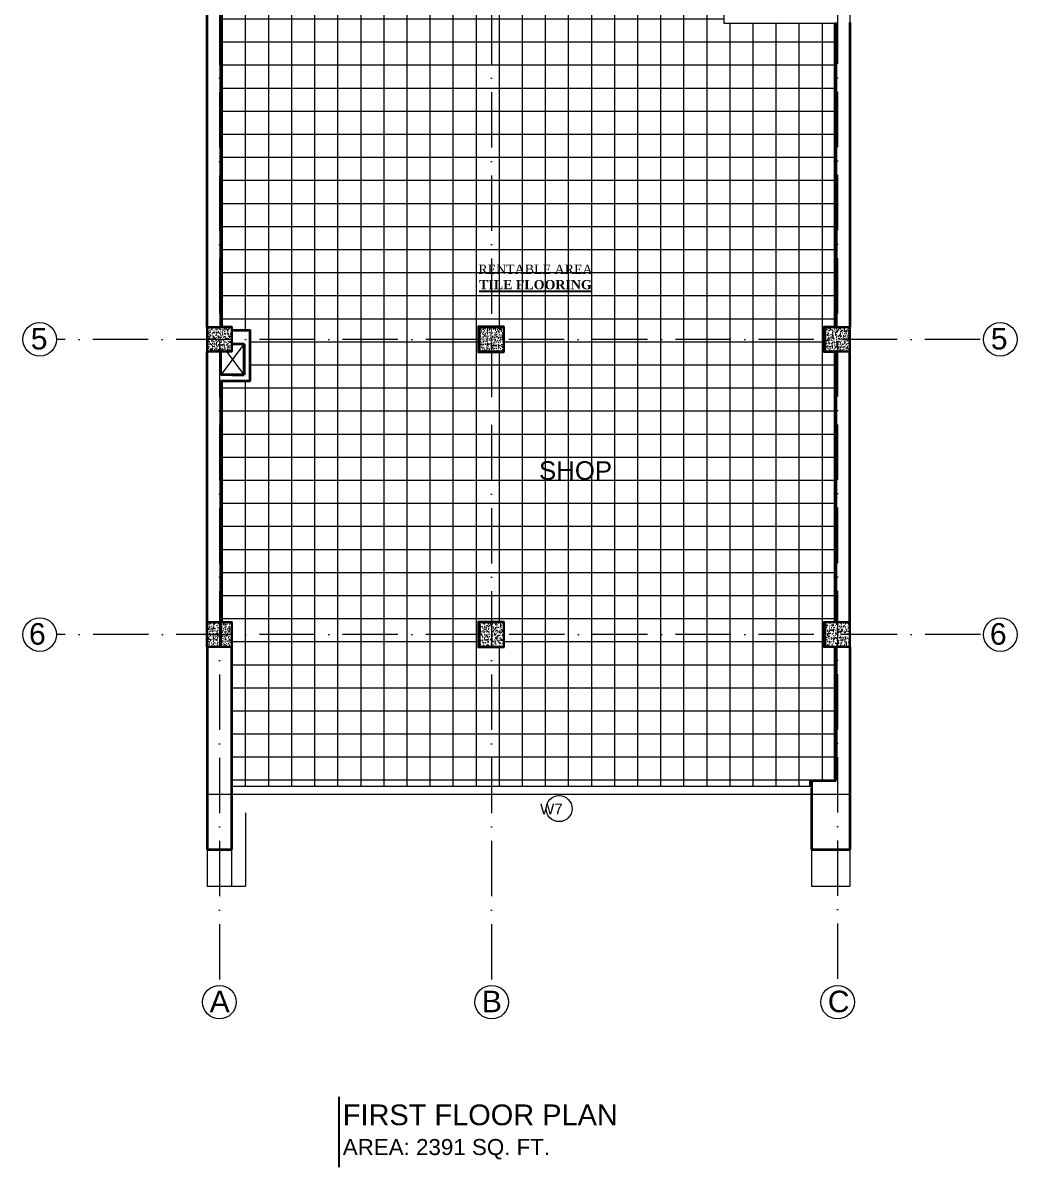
# Model space of a CAD drawing. Header units: inches. Extents: x 10755 to 33653, y -10992 to 10708.
# Drawn here: x 25991 to 26638, y -1506 to -762 of the extents above; entities that cross this region are included whole.
import ezdxf

# ---------------------------------------------------------------- set-up
doc = ezdxf.new("R2010")
doc.units = ezdxf.units.IN
doc.header["$MEASUREMENT"] = 0
doc.linetypes.add('ACAD_ISO10W100', pattern=[18, 12, -3, 0, -3])
for name, color, linetype, lineweight in [('centerline', 9, 'ACAD_ISO10W100', 5), ('col', 1, 'Continuous', 30), ('DIMINSION', 5, 'Continuous', 15), ('hatch 2', 8, 'Continuous', 13), ('hatch room', 33, 'Continuous', 9), ('hatch- rcc', 252, 'Continuous', 5), ('PLASTER', 50, 'Continuous', 9), ('sill line', 21, 'Continuous', 20), ('STAIRCASE', 143, 'Continuous', 15), ('title text 1', 113, 'Continuous', 25), ('wall', 1, 'Continuous', 35)]:
    doc.layers.add(name, color=color, linetype=linetype, lineweight=lineweight)
doc.layers.add('T-TEXT', color=230, linetype='Continuous')
doc.layers.add('text 100', color=4, linetype='Continuous')
doc.layers.get('DIMINSION').off()
doc.styles.add('Prajwal', font='stylu.ttf', dxfattribs={"height": 9})
doc.styles.get("Standard").update_dxf_attribs({"font": 'arial.ttf'})
doc.styles.add('suren', font='times.ttf', dxfattribs={"height": 4})

# ---------------------------------------------------------------- blocks, each defined once
blk = doc.blocks.new('ETERWEWE')
at = {"layer": 'hatch- rcc', "linetype": 'Continuous', "ltscale": 30}
h = blk.add_hatch(dxfattribs=at)
h.set_pattern_fill('AR-CONC', color=256, scale=0.5, style=0)
h.set_pattern_definition([(50, (0, 0), (3.586300913, -0.313760675), [0.375, -4.125]), (355, (0, 0), (-0.69375667, 3.76096067), [0.3, -3.3]), (100.4514445, (0.299, -0.026), (2.89254423, 3.447199955), [0.31870096, -3.50571056]), (46.1842, (0, 1), (5.33620665, -0.8275964), [0.5625, -6.1875]), (96.6356355, (0.4447, 0.931), (4.67330973, 4.870593), [0.47805171, -5.2585688]), (351.184164, (0, 1), (4.67330973, 4.870593), [0.45, -4.95]), (21, (0.5, 0.75), (2.98453526, -2.013094453), [0.375, -4.125]), (326, (0.5, 0.75), (1.21657666, 3.625750225), [0.3, -3.3]), (71.4514447, (0.7487, 0.5822), (4.20111188, 1.612655764), [0.31870095, -3.50571056]), (37.5, (0, 0), (0.060799277, 1.664469269), [0, -3.26, 0, -3.35, 0, -3.3125]), (7.5, (0, 0), (1.315347687, 1.97205856), [0, -1.91, 0, -3.185, 0, -1.2625]), (327.5, (-1.115, 0), (2.669112181, -0.112774359), [0, -1.25, 0, -3.9, 0, -5.175]), (317.5, (-1.615, 0), (2.915930847, 0.50052491), [0, -1.625, 0, -2.59, 0, -3.675])])
h.paths.add_polyline_path([(159423.23, -3794.58), (159439.23, -3794.58), (159439.23, -3778.58), (159423.23, -3778.58)])
at = {"layer": 'col', "linetype": 'Continuous', "ltscale": 30}
blk.add_lwpolyline([(159423.23, -3794.58), (159423.23, -3778.58), (159439.23, -3778.58), (159439.23, -3794.58), (159423.23, -3794.58)], dxfattribs=at)
blk = doc.blocks.new('wewerrr')
at = {"layer": 'DIMINSION', "linetype": 'Continuous'}
for p in [(16886.62, 33.19), (16886.62, 33.19), (17063.62, 33.19), (17063.62, 33.19), (17288.57, 33.19), (17288.57, 33.19), (16886.62, -116.81), (16886.62, -116.81), (17063.62, -116.81), (17063.62, -116.81), (17288.57, -116.81), (17288.57, -116.81), (16886.62, -332.81), (16886.62, -332.81), (17063.62, -332.81), (17063.62, -332.81), (17288.57, -332.81), (17288.57, -332.81), (16886.62, -517.81), (16886.62, -517.81), (17063.62, -517.81), (17063.62, -517.81), (17288.49, -517.81), (17288.49, -517.81), (16886.62, -757.81), (16886.62, -757.81), (17063.62, -757.81), (17063.62, -757.81), (17288.57, -757.81), (17288.57, -757.81), (16886.62, -949.81), (16886.62, -949.81), (17063.62, -949.81), (17063.62, -949.81), (17288.57, -949.81), (17288.57, -949.81)]:
    blk.add_blockref('ETERWEWE', p, dxfattribs=at)

msp = doc.modelspace()

# ---------------------------------------------------------------- hatches: boundary and pattern name
at = {"layer": 'hatch room'}
h = msp.add_hatch(dxfattribs=at)
h.set_pattern_fill('ANSI37', color=256, scale=120, angle=45, style=0)
h.set_pattern_definition([(90, (12291.024, -12144.676), (-15, 3e-15), []), (180, (12291.024, -12144.676), (-3e-15, -15), [])])
h.paths.add_polyline_path([(26447.09, -734.597), (26383.423, -734.597), (26383.423, -729.597), (26324.423, -729.593), (26324.423, -734.593), (26304.041, -734.593), (26304.041, -736.593), (26287.041, -736.593), (26287.041, -734.718), (26193.995, -734.593), (26193.995, -459.741), (26324.423, -459.741), (26324.423, -464.741), (26383.423, -464.741), (26383.423, -459.741), (26518.901, -459.741), (26518.995, -335.598), (26511.989, -335.593), (26511.989, -318.593), (26518.984, -318.593), (26518.968, -185.593), (26511.99, -185.593), (26511.989, -178.593), (26304.043, -178.593), (26304.043, -185.593), (26287.043, -185.593), (26287.043, -168.593), (26292.041, -168.593), (26292.041, -118.593), (26120.041, -118.593), (26120.041, -148.593), (26139.041, -148.593), (26139.041, -175.593), (26127.043, -175.593), (26127.043, -185.593), (26120.041, -185.593), (26120.041, -318.593), (26127.041, -318.593), (26127.041, -335.593), (26120.041, -335.593), (26120.041, -534.593), (26127.041, -534.593), (26127.041, -551.593), (26120.041, -551.593), (26120.041, -719.593), (26127.041, -719.593), (26127.041, -736.593), (26120.041, -736.593), (26120.041, -959.593), (26127.041, -959.593), (26127.041, -961.593), (26139.041, -961.593), (26139.041, -995.593), (26120.041, -995.593), (26120.041, -1151.593), (26127.041, -1151.593), (26127.041, -1258.593), (26502.989, -1258.593), (26502.989, -1254.593), (26518.989, -1254.593), (26518.989, -1168.593), (26511.989, -1168.593), (26511.989, -1151.593), (26518.968, -1151.593), (26518.986, -976.593), (26511.989, -976.593), (26511.989, -959.593), (26518.988, -959.593), (26518.922, -762.593), (26447.09, -762.593)])
h.paths.add_polyline_path([(26304.041, -318.593), (26287.041, -318.593), (26287.041, -335.593), (26304.041, -335.593)], flags=16)
h.paths.add_polyline_path([(26304.041, -959.593), (26287.041, -959.593), (26287.041, -976.593), (26304.041, -976.593)], flags=16)
h.paths.add_polyline_path([(26304.041, -1151.593), (26287.041, -1151.593), (26287.041, -1168.593), (26304.041, -1168.593)], flags=16)

# ---------------------------------------------------------------- linework, layer by layer
msp.add_arc((26480.818, -762.652), 0.198, 53.302442, 66.056263)
at = {"layer": 'centerline', "ltscale": 3}
for p, q in [((26118.982, -49.966), (26118.982, -1388.224)), ((26295.982, -49.966), (26295.982, -1388.224)), ((26520.93, -49.649), (26520.93, -1388.224)), ((26613.745, -968.093), (26012.998, -968.093)), ((26613.791, -1160.093), (26013.043, -1160.093))]:
    msp.add_line(p, q, dxfattribs=at)
at = {"layer": 'centerline', "linetype": 'Continuous'}
for centre in [(26002.086, -968.093), (26626.716, -968.093), (26002.132, -1160.093), (26626.762, -1160.093), (26118.982, -1399.136), (26295.982, -1399.136), (26520.93, -1399.136)]:
    msp.add_circle(centre, 10.912, dxfattribs=at)
at = {"layer": 'Defpoints'}
for points in [[(26117.982, -960.093), (26126.982, -960.093), (26126.982, -976.093), (26117.982, -976.093)], [(26117.982, -1168.093), (26126.982, -1168.093), (26126.982, -1152.093), (26117.982, -1152.093)]]:
    msp.add_lwpolyline(points, dxfattribs=at)
at = {"layer": 'hatch 2', "linetype": 'Continuous', "ltscale": 30}
for p, q in [((26134.982, -971.093), (26119.982, -991.093)), ((26134.982, -991.093), (26123.732, -976.093))]:
    msp.add_line(p, q, dxfattribs=at)
at = {"layer": 'hatch 2', "ltscale": 30}
msp.add_circle((26339.847, -1273.301), 8.47, dxfattribs=at)
at = {"layer": 'PLASTER'}
msp.add_line((26518.989, -960.093), (26518.989, -960.097), dxfattribs=at)
msp.add_lwpolyline([(26120.041, -736.593), (26120.041, -959.593), (26127.041, -959.593), (26127.041, -961.593), (26139.041, -961.593), (26139.041, -995.593), (26120.041, -995.593), (26120.041, -1151.593), (26127.041, -1151.593), (26127.041, -1258.593), (26502.989, -1258.593), (26502.989, -1254.593), (26518.989, -1254.593), (26518.989, -1168.593), (26511.989, -1168.593), (26511.989, -1151.593), (26518.968, -1151.593), (26518.986, -976.593), (26511.989, -976.593), (26511.989, -959.593), (26518.988, -959.593), (26518.922, -762.593), (26447.09, -762.593), (26447.09, -734.597)], dxfattribs=at)
for points in [[(26304.041, -959.593), (26287.041, -959.593), (26287.041, -976.593), (26304.041, -976.593)], [(26304.041, -1151.593), (26287.041, -1151.593), (26287.041, -1168.593), (26304.041, -1168.593)]]:
    msp.add_lwpolyline(points, close=True, dxfattribs=at)
at = {"layer": 'sill line', "linetype": 'Continuous', "ltscale": 30}
msp.add_lwpolyline([(26110.983, -109.093), (26301.982, -109.093), (26301.982, -169.093), (26528.932, -169.093), (26528.932, -169.093), (26528.932, -1264.093), (26110.983, -1264.093), (26110.983, -109.093)], dxfattribs=at)
at = {"layer": 'STAIRCASE', "linetype": 'Continuous', "ltscale": 30}
for p, q in [((26110.982, -1276.093), (26110.982, -1323.803)), ((26135.982, -1276.093), (26135.982, -1323.803)), ((26110.982, -1299.803), (26110.982, -1323.803)), ((26126.982, -1323.803), (26126.982, -1299.803)), ((26503.93, -1299.803), (26503.93, -1323.803)), ((26528.93, -1299.803), (26528.93, -1323.803)), ((26110.982, -1323.803), (26135.982, -1323.803)), ((26110.982, -1323.803), (26127.041, -1323.803)), ((26503.93, -1323.803), (26528.93, -1323.803))]:
    msp.add_line(p, q, dxfattribs=at)
at = {"layer": 'title text 1', "linetype": 'Continuous', "ltscale": 30}
msp.add_line((26196.652, -1460.665), (26196.652, -1506.435), dxfattribs=at)
at = {"layer": 'wall', "linetype": 'Continuous', "ltscale": 30}
for p, q in [((26110.982, -960.093), (26110.982, -736.093)), ((26119.982, -960.093), (26119.982, -736.093)), ((26519.863, -762.093), (26519.93, -960.096)), ((26528.863, -762.093), (26528.93, -960.093)), ((26519.887, -792.074), (26519.886, -792.074)), ((26126.982, -962.093), (26138.982, -962.093)), ((26138.982, -995.093), (26138.982, -962.093)), ((26126.982, -971.093), (26134.982, -971.093)), ((26134.982, -991.093), (26134.982, -971.093)), ((26134.982, -971.093), (26134.982, -991.093)), ((26110.982, -1168.093), (26110.982, -976.093)), ((26119.982, -991.093), (26119.982, -976.093)), ((26519.427, -976.093), (26519.427, -976.093)), ((26519.909, -1152.093), (26519.927, -976.093)), ((26528.909, -1151.803), (26528.927, -976.093)), ((26134.982, -991.093), (26119.982, -991.093)), ((26119.982, -1168.093), (26119.982, -995.093)), ((26119.982, -995.093), (26138.982, -995.093)), ((26126.982, -991.093), (26134.982, -991.093)), ((26519.409, -1152.093), (26519.409, -1152.093)), ((26110.982, -1167.803), (26110.982, -1299.803)), ((26110.982, -1168.093), (26110.982, -1264.093)), ((26110.982, -1168.093), (26110.982, -1276.093)), ((26110.982, -1168.093), (26110.982, -1264.093)), ((26126.982, -1299.803), (26126.982, -1168.093)), ((26519.93, -1168.093), (26519.93, -1255.093)), ((26528.93, -1168.093), (26528.93, -1299.803)), ((26503.93, -1255.093), (26503.93, -1299.803)), ((26503.93, -1255.093), (26519.93, -1255.093)), ((26110.982, -1299.803), (26126.982, -1299.803)), ((26503.93, -1299.803), (26528.93, -1299.803))]:
    msp.add_line(p, q, dxfattribs=at)

# ---------------------------------------------------------------- block references
at = {"layer": 'DIMINSION', "linetype": 'Continuous'}
msp.add_blockref('ETERWEWE', (-133312.248, 2626.489), dxfattribs=at)
at = {"layer": 'wall', "linetype": 'Continuous'}
msp.add_blockref('wewerrr', (-150198.866, 3576.303), dxfattribs=at)

# ---------------------------------------------------------------- texts
at = {"layer": 'T-TEXT', "ltscale": 100, "char_height": 14, "width": 12.94397, "style": 'suren'}
for s, insert, attachment_point in [('{\\fArial|b0|i0|c0|p34;5}', (26007.188, -960.655), 3), ('{\\fArial|b0|i0|c0|p34;5}', (26631.455, -960.655), 3), ('{\\fArial|b0|i0|c0|p34;6}', (26006.031, -1152.655), 3), ('{\\fArial|b0|i0|c0|p34;6}', (26630.853, -1152.655), 3), ('{\\fArial|b0|i0|c0|p34;C}', (26514.572, -1391.698), 1), ('{\\fArial|b0|i0|c0|p34;A}', (26112.624, -1391.698), 1), ('{\\fArial|b0|i0|c0|p34;B}', (26289.624, -1391.698), 1)]:
    msp.add_mtext(s, dxfattribs=dict(at, insert=insert, attachment_point=attachment_point))
at = {"layer": 'text 100', "insert": (26324.465, -919.515), "char_height": 6, "width": 110.08563, "attachment_point": 2}
msp.add_mtext('\\A1;\\pxqc;{\\fTimes New Roman|b0|i0|c0|p18;RENTABLE AREA\\P\\fTimes New Roman|b1|i0|c0|p18;\\LTILE FLOORING}', dxfattribs=at)
at = {"layer": 'title text 1', "attachment_point": 1, "style": 'Prajwal'}
for s, insert, char_height, width in [('{\\fSansSerif|b0|i0|c2|p2;SHOP}', (26326.797, -1047.382), 12, 241.00666), ('{\\fSansSerif|b0|i0|c2|p2;\\H1.333x;FIRST FLOOR PLAN\\P\\H0.7718x;AREA: 2391 SQ. FT. }', (26199.191, -1465.709), 10.1088, 301.72993)]:
    msp.add_mtext(s, dxfattribs=dict(at, insert=insert, char_height=char_height, width=width))
at = {"layer": 'title text 1', "insert": (26333.13, -1269.992), "char_height": 7, "width": 6.48014975013211e-13, "attachment_point": 1, "rotation": 359.956324, "style": 'Prajwal'}
msp.add_mtext('\\pi-5.632;{\\fArial|b0|i0|c0|p34;W7}', dxfattribs=at)

doc.saveas('drawing.dxf')
